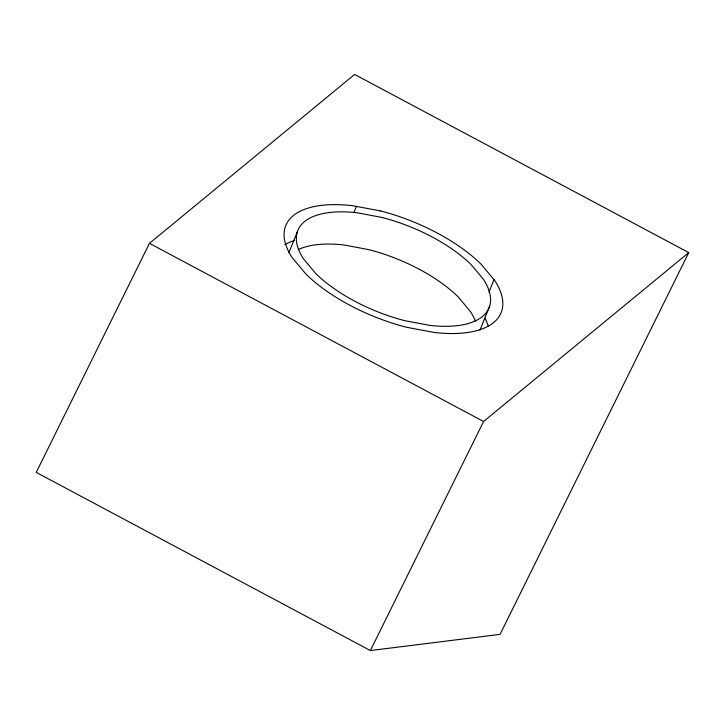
<?xml version="1.0" encoding="UTF-8"?>
<svg xmlns="http://www.w3.org/2000/svg" width="725" height="725" viewBox="0 0 725 725"><rect width="100%" height="100%" fill="white"/><g stroke="black" fill="none" stroke-linecap="round" stroke-linejoin="round"><path stroke-width="1.09" d="M288.894 252.681L297.304 231.9M353.863 212.633L356.392 206.398M488.949 292.157L493.997 279.687M479.941 330.165L489.611 306.267M149.459 243.337L36.25 472.392L370.375 650.552L500.069 634.366L688.75 252.608L354.625 74.448L149.459 243.337L483.575 421.488L688.75 252.608M370.375 650.552L483.575 421.488M298.374 249.518A103.149 45.512 22 0 1 344.212 245.014L368.771 249.636A103.149 45.512 22 0 1 458.1 296.815L470.552 311.732A103.149 45.512 22 0 1 475.346 321.021M284.843 244.642A116.163 51.258 22 0 1 294.359 240.519M484.907 318.175A116.163 51.258 22 0 1 488.251 326.187M380.335 210.903L352.676 205.701A116.163 51.258 22 0 0 291.958 257.33L305.968 274.132A116.163 51.258 22 0 0 406.58 327.265L434.239 332.467A116.163 51.258 22 0 0 494.957 280.838L480.938 264.036A116.163 51.258 22 0 0 380.335 210.903M381.803 217.418L357.244 212.797A103.149 45.512 22 0 0 303.331 258.644L315.774 273.57A103.149 45.512 22 0 0 405.112 320.749L429.671 325.362A103.149 45.512 22 0 0 483.584 279.524L471.141 264.598A103.149 45.512 22 0 0 381.803 217.418"/></g></svg>
